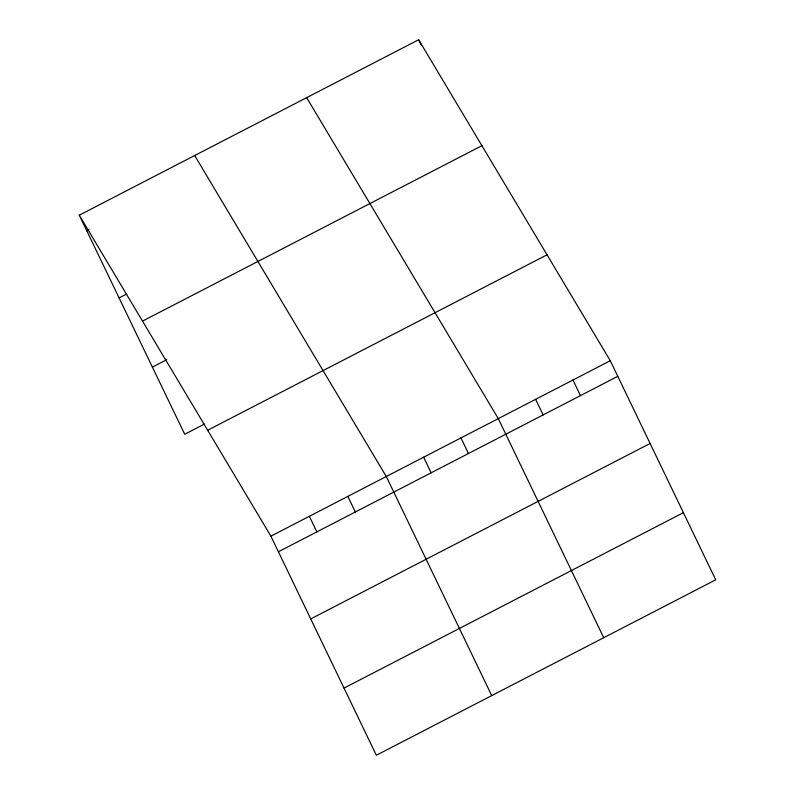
<?xml version="1.0" encoding="UTF-8"?>
<svg xmlns="http://www.w3.org/2000/svg" width="795" height="795" viewBox="0 0 795 795"><rect width="100%" height="100%" fill="white"/><g stroke="black" fill="none" stroke-linecap="round" stroke-linejoin="round"><path stroke-width="1.19" d="M79.281 215.187L418.657 39.75L610.282 360.731L715.719 579.813L376.343 755.25L270.896 536.168L79.281 215.187L184.718 434.269L204.494 424.043M86.784 230.779L88.98 229.636M119.101 297.926L126.793 293.951M142.514 321.11L481.899 145.674M152.402 367.111L166.682 359.728M207.664 430.244L547.049 254.807M270.896 536.168L610.282 360.731M278.409 551.76L617.785 376.323M310.726 618.907L650.111 443.481M344.016 688.102L683.402 512.666M306.661 97.646L498.286 418.627L603.723 637.709M194.666 155.532L386.291 476.523L491.727 695.605M418.657 39.75L421.34 45.315M572.957 380.03L580.459 395.622M535.621 399.328L543.124 414.92M460.951 437.926L468.464 453.518M423.626 457.224L431.128 472.816M347.832 496.398L355.335 511.99M309.364 516.283L316.867 531.875"/></g></svg>
